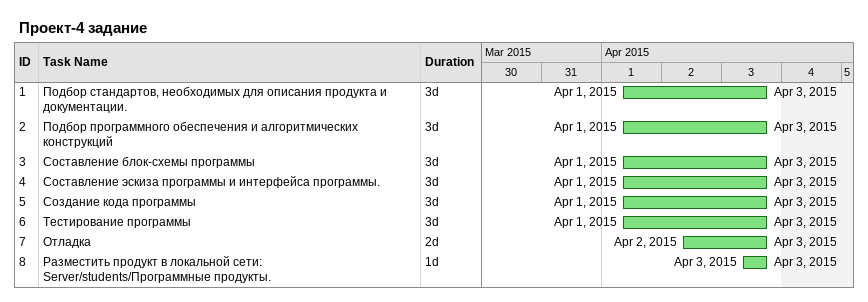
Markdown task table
Проект-4 задание

| ID | Task | Duration | Start | Finish |
|---|---|---|---|---|
| 1 | Подбор стандартов, необходимых для описания продукта и документации. | 3d | 2015-04-01 | 2015-04-03 |
| 2 | Подбор программного обеспечения и алгоритмических конструкций | 3d | 2015-04-01 | 2015-04-03 |
| 3 | Составление блок-схемы программы | 3d | 2015-04-01 | 2015-04-03 |
| 4 | Составление эскиза программы и интерфейса программы. | 3d | 2015-04-01 | 2015-04-03 |
| 5 | Создание кода программы | 3d | 2015-04-01 | 2015-04-03 |
| 6 | Тестирование программы | 3d | 2015-04-01 | 2015-04-03 |
| 7 | Отладка | 2d | 2015-04-02 | 2015-04-03 |
| 8 | Разместить продукт в локальной сети: Server/students/Программные продукты. | 1d | 2015-04-03 | 2015-04-03 |
